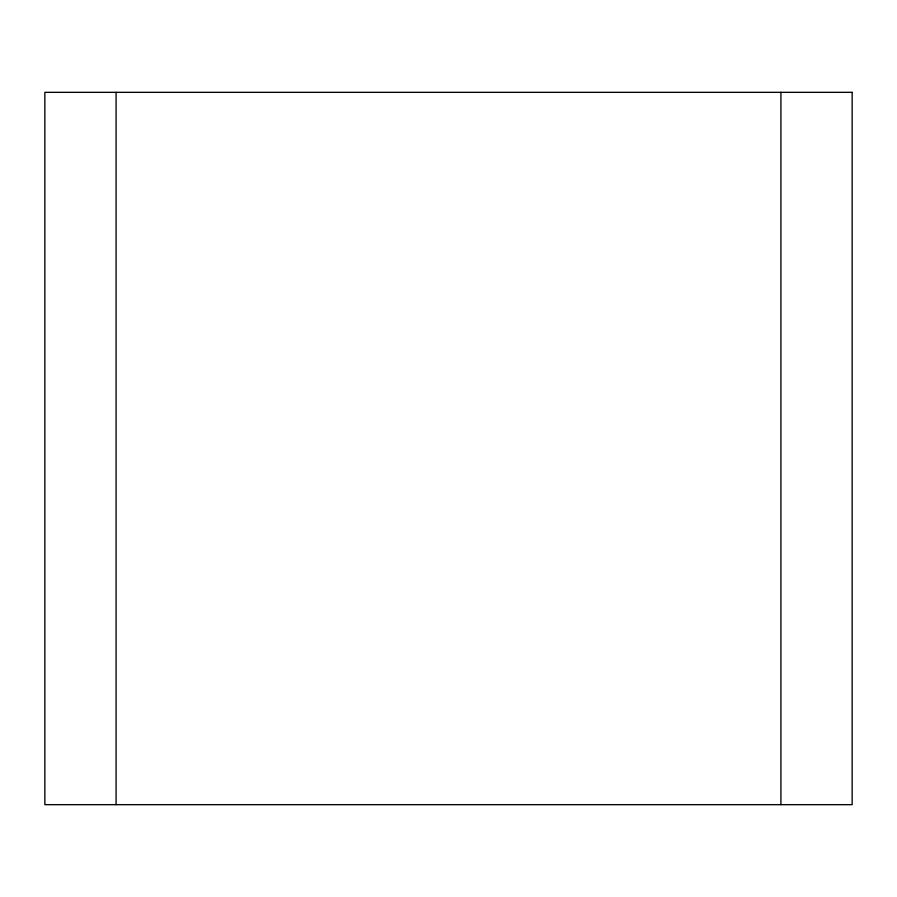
<?xml version="1.0" encoding="UTF-8"?>
<svg xmlns="http://www.w3.org/2000/svg" width="897" height="897" viewBox="0 0 897 897"><rect width="100%" height="100%" fill="white"/><g stroke="black" fill="none" stroke-linecap="round" stroke-linejoin="round"><path stroke-width="1.35" d="M780.917 92.335L780.917 804.665M116.083 92.335L116.083 804.665M852.15 92.335L44.85 92.335L44.85 804.665L852.15 804.665L852.15 92.335"/></g></svg>
